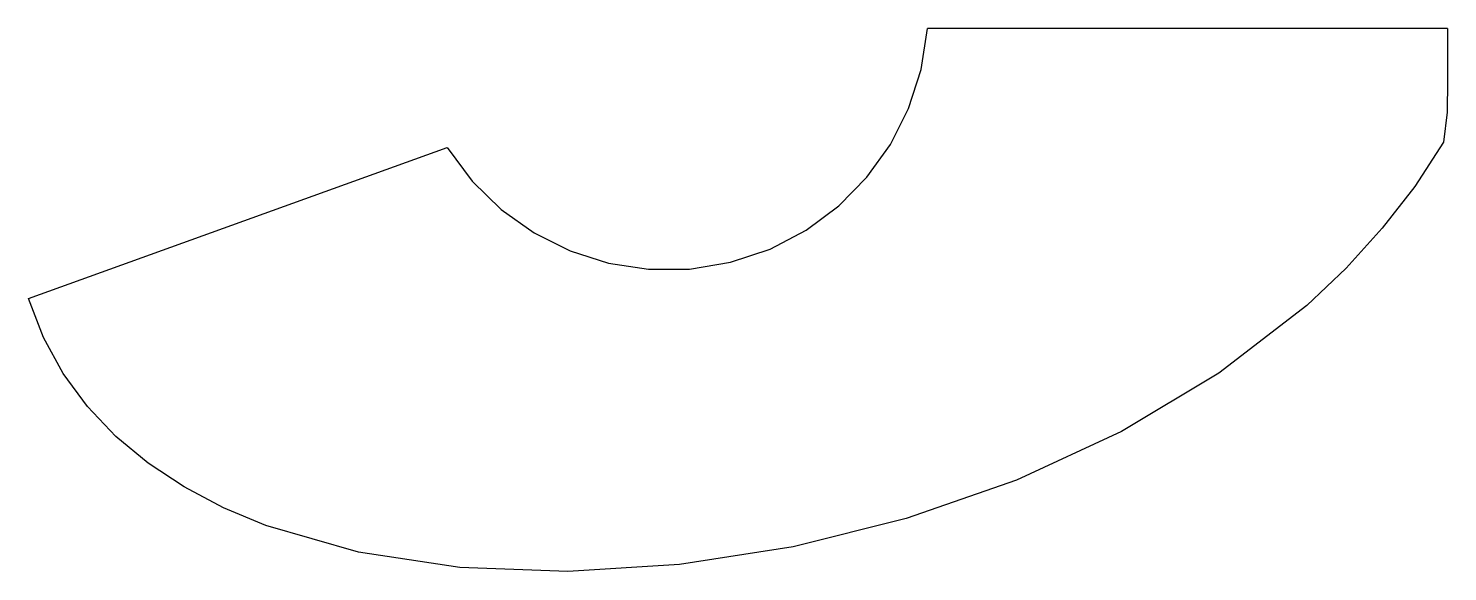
# Model space of a CAD drawing. Extents: x -11 to 47, y -311 to 7.
# Drawn here: x -11.3 to 46.9, y -310.6 to -288.4 of the extents above.
import ezdxf

# ---------------------------------------------------------------- set-up
doc = ezdxf.new("R2010")
doc.units = 0

msp = doc.modelspace()

# ---------------------------------------------------------------- linework, layer by layer
for p, q in [((25.267293, -290.05462), (25.52502, -288.36577)), ((46.8584, -288.365), (25.5251, -288.365)), ((46.8584, -288.365), (46.8584, -290.499)), ((24.755151, -291.650806), (25.267293, -290.05462)), ((46.8584, -290.499), (46.835978, -291.800889)), ((24.008531, -293.130634), (24.755151, -291.650806)), ((46.835978, -291.800889), (46.690961, -293.03014)), ((-11.3357, -299.436), (5.83895, -293.253)), ((5.8389, -293.25371), (6.856654, -294.625864)), ((23.047373, -294.470409), (24.008531, -293.130634)), ((46.690961, -293.03014), (45.515829, -294.842468)), ((6.856654, -294.625864), (8.055932, -295.797115)), ((21.891612, -295.646435), (23.047373, -294.470409)), ((45.515829, -294.842468), (44.181021, -296.563444)), ((8.055932, -295.797115), (9.408029, -296.755846)), ((20.561188, -296.635019), (21.891612, -295.646435)), ((9.408029, -296.755846), (10.88424, -297.490439)), ((19.076038, -297.412466), (20.561188, -296.635019)), ((44.181021, -296.563444), (42.698388, -298.191803)), ((10.88424, -297.490439), (12.455858, -297.989276)), ((17.4561, -297.95508), (19.076038, -297.412466)), ((12.455858, -297.989276), (14.094178, -298.240741)), ((14.094178, -298.240741), (15.770494, -298.233215)), ((15.770494, -298.233215), (17.4561, -297.95508)), ((42.698388, -298.191803), (41.079778, -299.72628)), ((-10.720978, -301.044914), (-11.335739, -299.43683)), ((41.079778, -299.72628), (37.482033, -302.508524)), ((-9.910387, -302.523678), (-10.720978, -301.044914)), ((-8.915818, -303.874387), (-9.910387, -302.523678)), ((37.482033, -302.508524), (33.482588, -304.900051)), ((-7.74912, -305.098307), (-8.915818, -303.874387)), ((33.482588, -304.900051), (29.176242, -306.890734)), ((-6.422144, -306.196703), (-7.74912, -305.098307)), ((-4.94674, -307.170841), (-6.422144, -306.196703)), ((-3.334757, -308.021987), (-4.94674, -307.170841)), ((29.176242, -306.890734), (24.657799, -308.47045)), ((-1.598047, -308.751406), (-3.334757, -308.021987)), ((2.202157, -309.850127), (-1.598047, -308.751406)), ((24.657799, -308.47045), (20.022059, -309.629072)), ((6.359071, -310.477129), (2.202157, -309.850127)), ((20.022059, -309.629072), (15.363824, -310.356476)), ((10.777894, -310.642537), (6.359071, -310.477129)), ((15.363824, -310.356476), (10.777894, -310.642537))]:
    msp.add_line(p, q)

doc.saveas('drawing.dxf')
